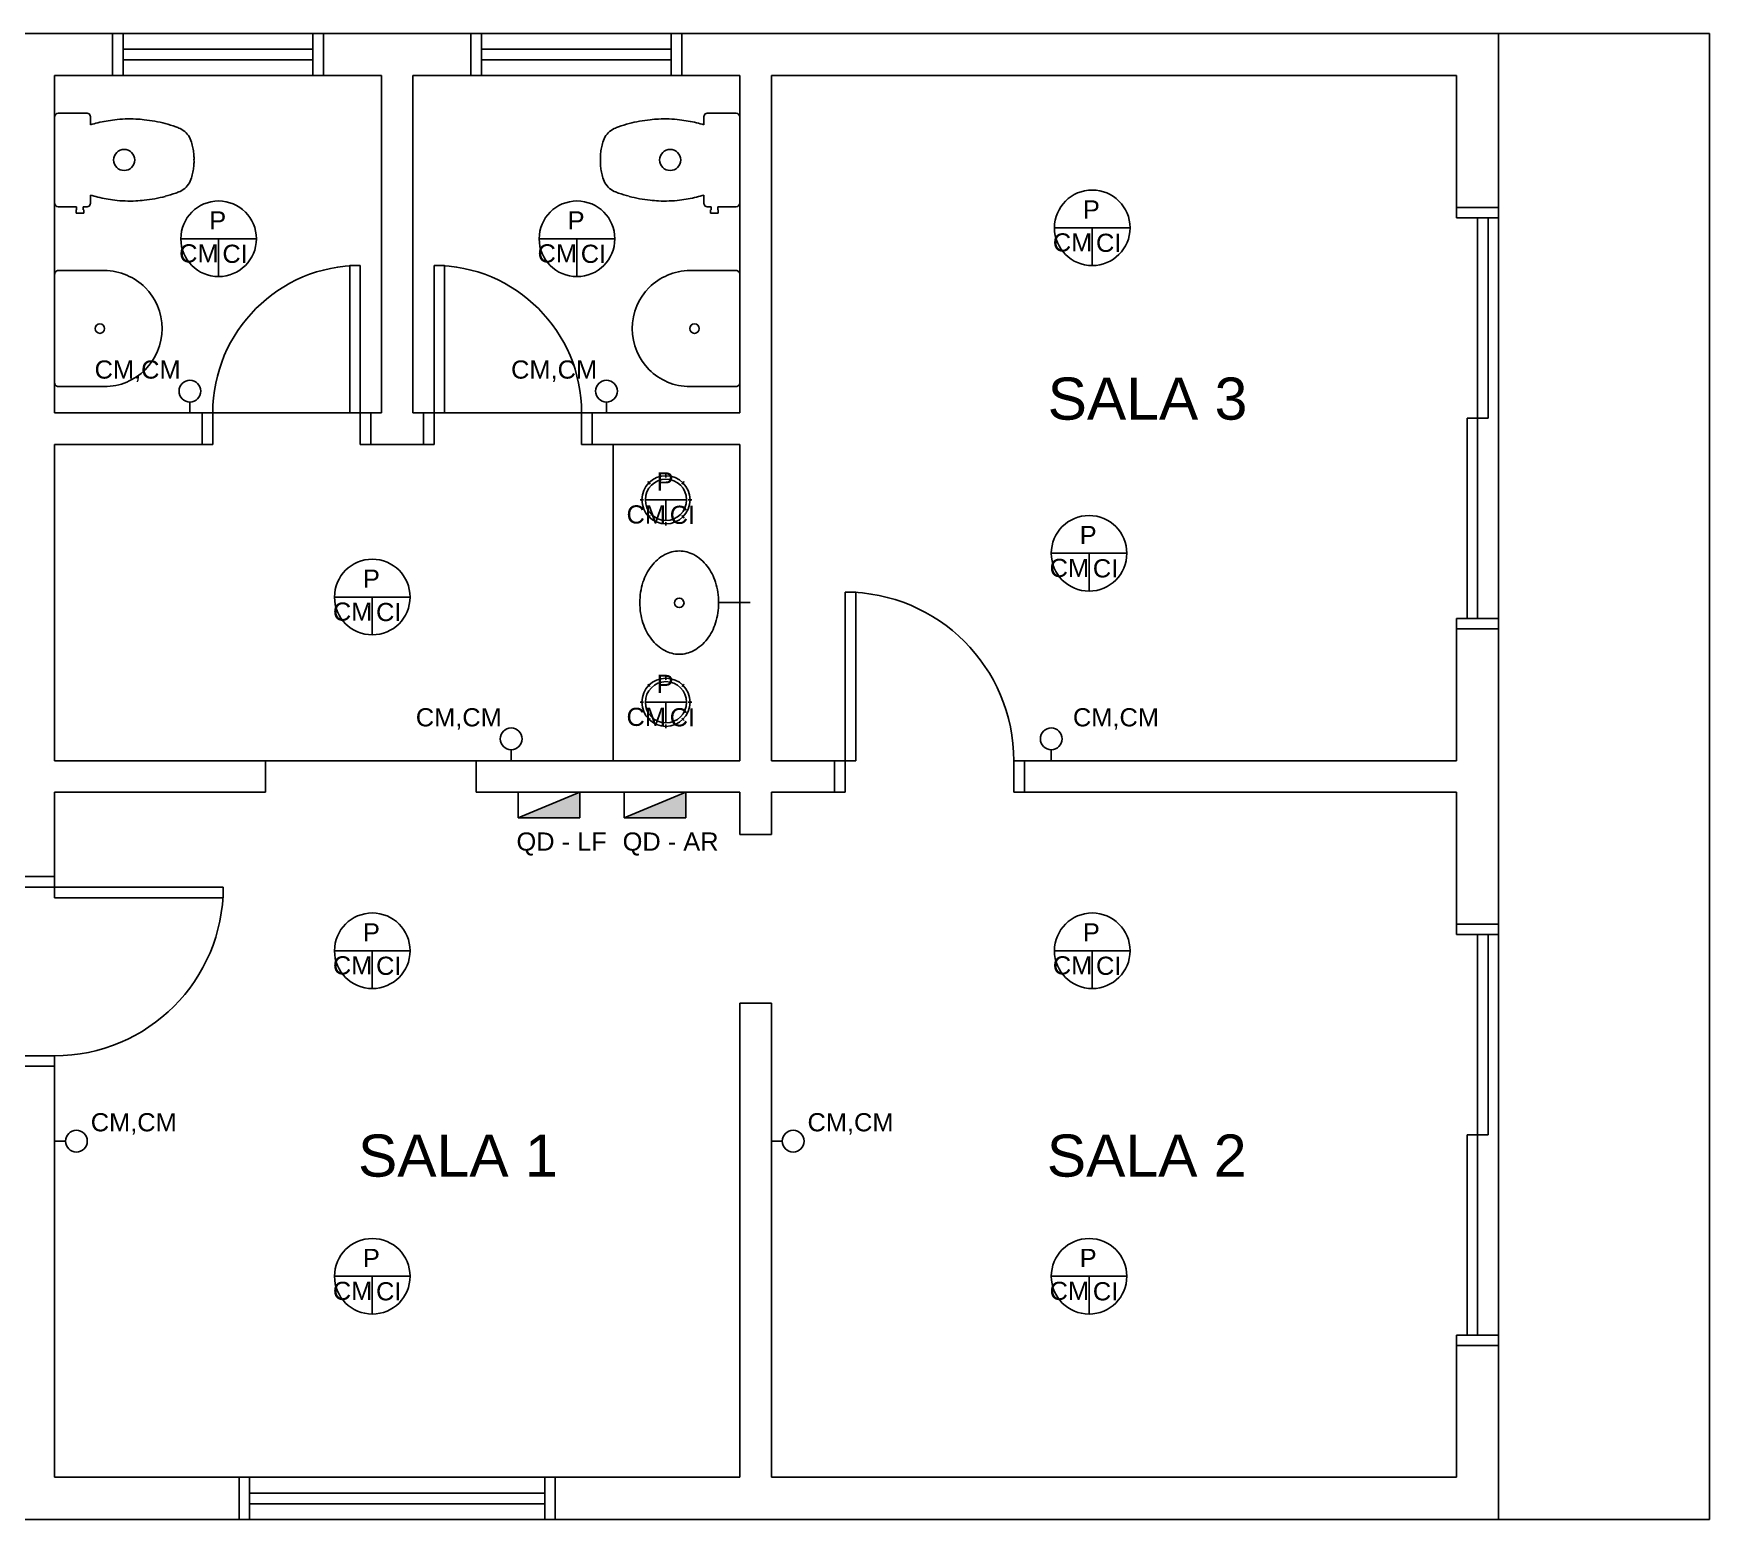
# Model space of a CAD drawing. Header units: millimetres. Extents: x 3257.7 to 3310.8, y 1679.5 to 1717.1.
# Drawn here: x 3272.05 to 3280, y 1694.09 to 1701.14 of the extents above; entities that cross this region are included whole.
import ezdxf
from ezdxf.enums import TextEntityAlignment as Align

# ---------------------------------------------------------------- set-up
doc = ezdxf.new("R2010")
doc.units = ezdxf.units.MM
for name, color, linetype in [('BLOCOS', 1, 'Continuous'), ('ELETRODUTO LUMINÁRIA', 3, 'Continuous'), ('PAREDE', 4, 'Continuous'), ('VISTA', 251, 'Continuous')]:
    doc.layers.add(name, color=color, linetype=linetype)
doc.layers.add('REDE ELETRICA', color=7, linetype='Continuous', lineweight=9)
doc.styles.add('GYN_Carimbo_Página', font='arial.ttf', dxfattribs={"height": 0.6})
doc.styles.add('GYN_Dispositivos', font='arial.ttf', dxfattribs={"height": 0.2})
doc.styles.get("Standard").update_dxf_attribs({"font": 'arial.ttf'})

# ---------------------------------------------------------------- blocks, each defined once
blk = doc.blocks.new('EP11')
for p, q in [((0, 0), (-0.2038, 0)), ((0.2038, 0), (0, 0)), ((-0.222, -0.017), (-0.222, -0.094)), ((0.222, -0.094), (0.222, -0.017)), ((-0.236, -0.102), (-0.252, -0.102)), ((-0.252, -0.102), (-0.252, -0.12)), ((-0.252, -0.12), (-0.252, -0.138)), ((-0.252, -0.138), (-0.236, -0.138)), ((-0.236, -0.1045), (-0.236, -0.102)), ((-0.222, -0.1045), (-0.236, -0.1045)), ((-0.236, -0.138), (-0.236, -0.1355)), ((-0.236, -0.1355), (-0.222, -0.1355)), ((-0.222, -0.094), (-0.222, -0.1045)), ((-0.222, -0.1355), (-0.222, -0.154)), ((0.222, -0.1045), (0.222, -0.094)), ((0.222, -0.1355), (0.222, -0.1045)), ((0.222, -0.154), (0.222, -0.1355)), ((-0.205, -0.17), (-0.167, -0.17)), ((0.167, -0.17), (0.205, -0.17))]:
    blk.add_line(p, q)
blk.add_circle((0, -0.33), 0.05)
for centre, radius, start, end in [((-0.2045, -0.0089), 0.00897, 85.42303, 105.45677), ((0.2045, -0.0089), 0.00897, 74.54323, 94.57697), ((-0.2031, -0.0189), 0.019, 101.6475, 174.25505), ((0.2031, -0.0189), 0.019, 5.74496, 78.3525), ((-0.2056, -0.1536), 0.0164, 181.29742, 255.07346), ((0.2056, -0.1536), 0.0164, 284.92654, 358.70258), ((-0.2052, -0.1494), 0.0206, 256.828, 270.41934), ((0.6405, -0.3892), 0.8375, 167.29454, 172.85298), ((-2.4257, 0.4243), 2.3356, 344.36932, 345.25903), ((2.4257, 0.4243), 2.3356, 194.74098, 195.63066), ((-0.6405, -0.3892), 0.8375, 7.14703, 12.70546), ((0.2052, -0.1494), 0.0206, 269.58066, 283.172), ((0.31, -0.3502), 0.5047, 172.5779, 178.27422), ((-0.31, -0.3502), 0.5047, 1.72578, 7.4221), ((0.1804, -0.3563), 0.3755, 176.75572, 184.39018), ((0.2095, -0.3749), 0.4036, 181.44098, 187.1373), ((-0.2095, -0.3749), 0.4036, 352.8627, 358.55902), ((-0.1804, -0.3563), 0.3755, 355.6098, 3.24429), ((0.8313, -0.3074), 1.029, 186.56387, 189.37535), ((0.6124, -0.3182), 0.8117, 191.14168, 194.76384), ((-0.6124, -0.3182), 0.8117, 345.23615, 348.85834), ((-0.8313, -0.3074), 1.029, 350.62463, 353.43613), ((0.3031, -0.405), 0.4905, 194.16469, 200.2822), ((-0.3031, -0.405), 0.4905, 339.7178, 345.83533), ((0.0748, -0.4995), 0.2437, 198.04471, 203.06738), ((-0.0575, -0.5506), 0.1022, 205.76828, 245.40099), ((0.0575, -0.5506), 0.1022, 294.599, 334.23172), ((-0.0748, -0.4995), 0.2437, 336.93262, 341.95529), ((-0.0329, -0.4836), 0.1734, 247.22383, 257.63348), ((-0.029, -0.5138), 0.1452, 253.58079, 258.81809), ((-0.0196, -0.4967), 0.1638, 256.74405, 266.20142), ((-0.0247, -0.624), 0.0366, 261.02801, 272.9556), ((-0.0089, -0.5294), 0.1319, 263.95276, 273.87707), ((0.0089, -0.5294), 0.1319, 266.12293, 276.04724), ((0.0247, -0.624), 0.0366, 267.0444, 278.97199), ((0.0196, -0.4967), 0.1638, 273.79858, 283.25595), ((0.029, -0.5138), 0.1452, 281.18192, 286.41922), ((0.0329, -0.4836), 0.1734, 282.36652, 292.77618)]:
    blk.add_arc(centre, radius, start, end)
blk = doc.blocks.new('EP09')
blk.add_lwpolyline([(-0.2572, 0, 0.414214), (-0.2752, -0.018), (-0.2752, -0.25), (-0.2737, -0.2636), (-0.2723, -0.2773), (-0.2694, -0.291), (-0.2665, -0.304), (-0.2629, -0.3169), (-0.2586, -0.3299), (-0.2536, -0.3422), (-0.2478, -0.3544), (-0.242, -0.3659), (-0.2356, -0.3775), (-0.2283, -0.389), (-0.2204, -0.3998), (-0.2125, -0.4099), (-0.2039, -0.42), (-0.1952, -0.4293), (-0.1952, -0.4293), (-0.1758, -0.4473), (-0.1542, -0.4632), (-0.1311, -0.4769), (-0.1073, -0.4884), (-0.0821, -0.4978), (-0.0555, -0.5042), (-0.0281, -0.5086), (0, -0.51), (0.0281, -0.5086), (0.0555, -0.5042), (0.0821, -0.4978), (0.1073, -0.4884), (0.1311, -0.4769), (0.1542, -0.4632), (0.1758, -0.4473), (0.1952, -0.4293), (0.1952, -0.4293), (0.2039, -0.42), (0.2125, -0.4099), (0.2204, -0.3998), (0.2283, -0.389), (0.2356, -0.3775), (0.242, -0.3659), (0.2478, -0.3544), (0.2536, -0.3422), (0.2586, -0.3299), (0.2629, -0.3169), (0.2665, -0.304), (0.2694, -0.291), (0.2723, -0.2773), (0.2737, -0.2636), (0.2752, -0.25), (0.2752, -0.018, 0.414214), (0.2572, 0)], format="xyb", close=True)
blk.add_circle((0, -0.2146), 0.0225)
blk = doc.blocks.new('EP14')
blk.add_line((0, 0.1), (0, -0.05))
blk.add_lwpolyline([(-0.245, 0.2869, 0.124977), (-0.2275, 0.2182, 0.105809), (-0.1732, 0.1548, 0.086634), (-0.0965, 0.1149, 0.076682), (0, 0.1, 0.076682), (0.0965, 0.1149, 0.086634), (0.1732, 0.1548, 0.105809), (0.2275, 0.2182, 0.124977), (0.245, 0.2869, 0.124977), (0.2275, 0.3557, 0.105809), (0.1732, 0.4191, 0.086634), (0.0965, 0.459, 0.076682), (0, 0.4739, 0.076682), (-0.0965, 0.459, 0.086634), (-0.1732, 0.4191, 0.105809), (-0.2275, 0.3557, 0.124977)], format="xyb", close=True)
blk.add_circle((0.0014, 0.2869), 0.0225)
blk = doc.blocks.new('*U163')
for p, q in [((-0.373, 0), (-0.416, 0)), ((0.373, 0), (-0.373, 0)), ((0, 0), (0, -0.373)), ((0.373, 0), (0.416, 0)), ((0, -0.373), (0, -0.416))]:
    blk.add_line(p, q)
blk.add_circle((0, 0), 0.416)
at = {"color": 7, "style": 'GYN_Dispositivos'}
blk.add_attdef('P', text='', height=0.2, dxfattribs=at).set_placement((0, 0.16), align=Align.BOTTOM_CENTER)
blk.add_attdef('CI', text='', height=0.2, dxfattribs=at).set_placement((-0.16, 0), align=Align.TOP_RIGHT)
blk.add_attdef('CM', text='', height=0.2, dxfattribs=at).set_placement((0.16, 0), align=Align.TOP_LEFT)
blk = doc.blocks.new('*U152')
blk.add_line((0, 0.12), (0, 0))
blk.add_circle((0, 0.24), 0.12)
at = {"layer": 'REDE ELETRICA', "style": 'GYN_Carimbo_Página'}
blk.add_attdef('COMANDO', text='', height=0.2, dxfattribs=at).set_placement((0, 0.542), align=Align.MIDDLE_CENTER)
blk = doc.blocks.new('Quadro terminal.')
blk.add_hatch(color=256).paths.add_polyline_path([(-0.34, 0.212), (0.34, -0.071), (0.34, 0.212)])
at = {"ltscale": 0.05}
for p, q in [((-0.34, -0.071), (-0.34, 0.212)), ((-0.34, 0.212), (0.34, 0.212)), ((-0.34, 0.212), (0.34, -0.071)), ((0.34, 0.212), (0.34, -0.071)), ((-0.34, -0.071), (0.34, -0.071))]:
    blk.add_line(p, q, dxfattribs=at)
at = {"layer": 'REDE ELETRICA', "style": 'GYN_Carimbo_Página'}
blk.add_attdef('CM', text='', height=0.2, rotation=360, dxfattribs=at).set_placement((-0.254, 0.238), align=Align.BOTTOM_LEFT)
blk = doc.blocks.new('*U178')
for p, q in [((-0.174, 0.174), (-0.201, 0.201)), ((0, 0.246), (0, 0.284)), ((0.174, 0.174), (0.201, 0.201)), ((-0.246, 0), (-0.284, 0)), ((0.227, 0), (-0.227, 0)), ((0, 0), (0, -0.227)), ((0.246, 0), (0.284, 0)), ((-0.174, -0.174), (-0.201, -0.201)), ((0.174, -0.174), (0.201, -0.201)), ((0, -0.246), (0, -0.284))]:
    blk.add_line(p, q)
for radius in [0.265, 0.227]:
    blk.add_circle((0, 0), radius)
at = {"color": 7, "style": 'GYN_Dispositivos'}
blk.add_attdef('P', text='', height=0.2, dxfattribs=at).set_placement((0, 0.16), align=Align.BOTTOM_CENTER)
blk.add_attdef('CI', text='', height=0.2, dxfattribs=at).set_placement((-0.16, 0), align=Align.TOP_RIGHT)
blk.add_attdef('CM', text='', height=0.2, dxfattribs=at).set_placement((0.16, 0), align=Align.TOP_LEFT)

msp = doc.modelspace()

# ---------------------------------------------------------------- linework, layer by layer
msp.add_line((3279.9991, 1694.1486), (3279.9991, 1701.0786))
for points in [[(3279.9991, 1701.1386), (3278.9991, 1701.1386)], [(3279.9991, 1701.0186), (3279.9991, 1701.1386)], [(3279.9991, 1697.7286), (3279.9991, 1697.8486)], [(3279.9991, 1694.0886), (3279.9991, 1694.2086)], [(3279.9991, 1694.0886), (3278.9991, 1694.0886)]]:
    msp.add_lwpolyline(points)
at = {"layer": 'BLOCOS'}
msp.add_line((3274.7991, 1699.1886), (3274.7991, 1697.6886), dxfattribs=at)
at = {"layer": 'PAREDE'}
for p, q in [((3271.4491, 1701.1386), (3272.4241, 1701.1386)), ((3272.1491, 1699.3386), (3272.1491, 1700.9386)), ((3273.6991, 1700.9386), (3273.6991, 1699.3386)), ((3273.8491, 1700.9386), (3273.8491, 1699.3386)), ((3275.3991, 1700.9386), (3275.3991, 1699.3386)), ((3275.5491, 1700.9386), (3278.7991, 1700.9386)), ((3275.5491, 1700.9386), (3275.5491, 1697.6886)), ((3272.1491, 1697.6886), (3272.1491, 1699.1886)), ((3275.3991, 1699.1886), (3275.3991, 1697.6886)), ((3275.3991, 1697.5386), (3275.3991, 1697.3386)), ((3275.5491, 1697.5386), (3275.5491, 1697.3386)), ((3275.3991, 1697.3386), (3275.5491, 1697.3386)), ((3275.3991, 1696.5386), (3275.3991, 1694.2886)), ((3275.3991, 1696.5386), (3275.5491, 1696.5386)), ((3275.5491, 1696.5386), (3275.5491, 1694.2886)), ((3272.1491, 1694.2886), (3273.0241, 1694.2886)), ((3273.0241, 1694.0886), (3273.0241, 1694.2886)), ((3274.5241, 1694.2886), (3275.3991, 1694.2886)), ((3274.5241, 1694.0886), (3274.5241, 1694.2886)), ((3278.7991, 1694.2886), (3275.5491, 1694.2886)), ((3268.3741, 1694.0886), (3273.0241, 1694.0886)), ((3274.5241, 1694.0886), (3278.9991, 1694.0886))]:
    msp.add_line(p, q, dxfattribs=at)
at = {"layer": 'PAREDE', "linetype": 'Continuous'}
for p, q in [((3272.4241, 1701.1386), (3272.4241, 1700.9386)), ((3273.4241, 1701.1386), (3274.1241, 1701.1386)), ((3273.4241, 1701.1386), (3273.4241, 1700.9386)), ((3274.1241, 1701.1386), (3274.1241, 1700.9386)), ((3275.1241, 1701.1386), (3278.9991, 1701.1386)), ((3275.1241, 1701.1386), (3275.1241, 1700.9386)), ((3278.9991, 1700.3136), (3278.9991, 1701.1386)), ((3272.1491, 1700.9386), (3272.4241, 1700.9386)), ((3273.4241, 1700.9386), (3273.6991, 1700.9386)), ((3273.8491, 1700.9386), (3274.1241, 1700.9386)), ((3275.1241, 1700.9386), (3275.3991, 1700.9386)), ((3278.7991, 1700.3136), (3278.7991, 1700.9386)), ((3278.7991, 1700.3136), (3278.9991, 1700.3136)), ((3272.1491, 1699.3386), (3272.8491, 1699.3386)), ((3272.8491, 1699.3386), (3272.8491, 1699.1886)), ((3273.6491, 1699.3386), (3273.6991, 1699.3386)), ((3273.6491, 1699.3386), (3273.6491, 1699.1886)), ((3273.8491, 1699.3386), (3273.8991, 1699.3386)), ((3273.8991, 1699.3386), (3273.8991, 1699.1886)), ((3274.6991, 1699.3386), (3275.3991, 1699.3386)), ((3274.6991, 1699.3386), (3274.6991, 1699.1886)), ((3272.1491, 1699.1886), (3272.8491, 1699.1886)), ((3273.6491, 1699.1886), (3273.8991, 1699.1886)), ((3274.6991, 1699.1886), (3275.3991, 1699.1886)), ((3278.7991, 1697.6886), (3278.7991, 1698.3136)), ((3278.7991, 1698.3136), (3278.9991, 1698.3136)), ((3278.9991, 1696.9136), (3278.9991, 1698.3136)), ((3272.1491, 1697.6886), (3273.1491, 1697.6886)), ((3273.1491, 1697.6886), (3273.1491, 1697.5386)), ((3274.1491, 1697.6886), (3275.3991, 1697.6886)), ((3274.1491, 1697.6886), (3274.1491, 1697.5386)), ((3275.5491, 1697.6886), (3275.8491, 1697.6886)), ((3275.8491, 1697.6886), (3275.8491, 1697.5386)), ((3276.7491, 1697.6886), (3278.7991, 1697.6886)), ((3276.7491, 1697.6886), (3276.7491, 1697.5386)), ((3272.1491, 1697.5386), (3273.1491, 1697.5386)), ((3272.1491, 1697.5386), (3272.1491, 1697.1386)), ((3274.1491, 1697.5386), (3275.3991, 1697.5386)), ((3275.5491, 1697.5386), (3275.8491, 1697.5386)), ((3276.7491, 1697.5386), (3278.7991, 1697.5386)), ((3278.7991, 1696.9136), (3278.7991, 1697.5386)), ((3272.1491, 1697.1386), (3271.9491, 1697.1386)), ((3278.7991, 1696.9136), (3278.9991, 1696.9136)), ((3272.1491, 1696.2386), (3271.9491, 1696.2386)), ((3272.1491, 1696.2386), (3272.1491, 1694.2886)), ((3278.7991, 1694.2886), (3278.7991, 1694.9136)), ((3278.7991, 1694.9136), (3278.9991, 1694.9136)), ((3278.9991, 1694.0886), (3278.9991, 1694.9136))]:
    msp.add_line(p, q, dxfattribs=at)
at = {"layer": 'VISTA', "linetype": 'Continuous'}
for p, q in [((3272.4241, 1701.1386), (3273.4241, 1701.1386)), ((3272.4741, 1701.1386), (3272.4741, 1700.9386)), ((3273.3741, 1701.1386), (3273.3741, 1700.9386)), ((3274.1241, 1701.1386), (3275.1241, 1701.1386)), ((3274.1741, 1701.1386), (3274.1741, 1700.9386)), ((3275.0741, 1701.1386), (3275.0741, 1700.9386)), ((3272.4741, 1701.0636), (3273.3741, 1701.0636)), ((3272.4741, 1701.0136), (3273.3741, 1701.0136)), ((3274.1741, 1701.0636), (3275.0741, 1701.0636)), ((3274.1741, 1701.0136), (3275.0741, 1701.0136)), ((3272.4241, 1700.9386), (3273.4241, 1700.9386)), ((3274.1241, 1700.9386), (3275.1241, 1700.9386)), ((3278.7991, 1700.3136), (3278.7991, 1700.2636)), ((3278.9991, 1700.3136), (3278.9991, 1700.2636)), ((3278.9991, 1698.3136), (3278.9991, 1700.3136)), ((3278.7991, 1700.2636), (3278.9991, 1700.2636)), ((3278.8991, 1698.3636), (3278.8991, 1700.2636)), ((3278.9491, 1699.3136), (3278.9491, 1700.2636)), ((3273.5991, 1700.0386), (3273.5491, 1700.0386)), ((3273.5491, 1699.3386), (3273.5491, 1700.0386)), ((3273.5991, 1699.3386), (3273.5991, 1700.0386)), ((3273.9491, 1699.3386), (3273.9491, 1700.0386)), ((3273.9491, 1700.0386), (3273.9991, 1700.0386)), ((3273.9991, 1699.3386), (3273.9991, 1700.0386)), ((3272.8491, 1699.3386), (3272.8991, 1699.3386)), ((3272.8491, 1699.3386), (3273.6491, 1699.3386)), ((3272.8991, 1699.3386), (3272.8991, 1699.1886)), ((3273.5991, 1699.3386), (3273.5491, 1699.3386)), ((3273.6491, 1699.3386), (3273.5991, 1699.3386)), ((3273.5991, 1699.3386), (3273.5991, 1699.1886)), ((3273.8991, 1699.3386), (3273.9491, 1699.3386)), ((3273.8991, 1699.3386), (3274.6991, 1699.3386)), ((3273.9491, 1699.3386), (3273.9491, 1699.1886)), ((3273.9491, 1699.3386), (3273.9991, 1699.3386)), ((3274.6991, 1699.3386), (3274.6491, 1699.3386)), ((3274.6491, 1699.3386), (3274.6491, 1699.1886)), ((3278.8491, 1698.3636), (3278.8491, 1699.3136)), ((3278.8491, 1699.3136), (3278.9491, 1699.3136)), ((3272.8491, 1699.1886), (3272.8991, 1699.1886)), ((3273.6491, 1699.1886), (3273.5991, 1699.1886)), ((3273.8991, 1699.1886), (3273.9491, 1699.1886)), ((3274.6991, 1699.1886), (3274.6491, 1699.1886)), ((3275.8991, 1697.6886), (3275.8991, 1698.4886)), ((3275.8991, 1698.4886), (3275.9491, 1698.4886)), ((3275.9491, 1697.6886), (3275.9491, 1698.4886)), ((3278.7991, 1698.3136), (3278.7991, 1698.3636)), ((3278.7991, 1698.3636), (3278.9991, 1698.3636)), ((3278.9991, 1698.3136), (3278.9991, 1698.3636)), ((3273.1491, 1697.6886), (3274.1491, 1697.6886)), ((3275.8491, 1697.6886), (3275.8991, 1697.6886)), ((3275.8991, 1697.6886), (3275.8991, 1697.5386)), ((3275.8991, 1697.6886), (3275.9491, 1697.6886)), ((3276.7491, 1697.6886), (3276.6991, 1697.6886)), ((3276.6991, 1697.6886), (3276.6991, 1697.5386)), ((3275.8491, 1697.5386), (3275.8991, 1697.5386)), ((3276.7491, 1697.5386), (3276.6991, 1697.5386)), ((3272.1491, 1697.1386), (3272.1491, 1697.0886)), ((3272.1491, 1697.0886), (3271.9491, 1697.0886)), ((3272.1491, 1697.0886), (3272.1491, 1697.0386)), ((3272.1491, 1697.0886), (3272.9491, 1697.0886)), ((3272.1491, 1697.0386), (3272.9491, 1697.0386)), ((3272.9491, 1697.0886), (3272.9491, 1697.0386)), ((3278.7991, 1696.9136), (3278.7991, 1696.8636)), ((3278.7991, 1696.8636), (3278.9991, 1696.8636)), ((3278.8991, 1694.9636), (3278.8991, 1696.8636)), ((3278.9491, 1695.9136), (3278.9491, 1696.8636)), ((3278.9991, 1696.9136), (3278.9991, 1696.8636)), ((3278.9991, 1694.9136), (3278.9991, 1696.9136)), ((3272.1491, 1696.2886), (3271.9491, 1696.2886)), ((3272.1491, 1696.2386), (3272.1491, 1696.2886)), ((3278.8491, 1694.9636), (3278.8491, 1695.9136)), ((3278.8491, 1695.9136), (3278.9491, 1695.9136)), ((3278.7991, 1694.9136), (3278.7991, 1694.9636)), ((3278.7991, 1694.9636), (3278.9991, 1694.9636)), ((3278.9991, 1694.9136), (3278.9991, 1694.9636))]:
    msp.add_line(p, q, dxfattribs=at)
at = {"layer": 'VISTA'}
for p, q in [((3273.0241, 1694.2886), (3274.5241, 1694.2886)), ((3273.0741, 1694.0886), (3273.0741, 1694.2886)), ((3274.4741, 1694.0886), (3274.4741, 1694.2886)), ((3273.0741, 1694.2136), (3274.4741, 1694.2136)), ((3273.0741, 1694.1636), (3274.4741, 1694.1636)), ((3273.0241, 1694.0886), (3274.5241, 1694.0886))]:
    msp.add_line(p, q, dxfattribs=at)
at = {"layer": 'VISTA', "linetype": 'Continuous'}
for centre, radius, start, end in [((3273.5991, 1699.3386), 0.7, 90, 180), ((3273.9491, 1699.3386), 0.7, 0, 90), ((3275.8991, 1697.6886), 0.8, 0, 90), ((3272.1491, 1697.0886), 0.8, 270, 0)]:
    msp.add_arc(centre, radius, start, end, dxfattribs=at)

# ---------------------------------------------------------------- block references
at = {"layer": 'BLOCOS', "linetype": 'Continuous', "rotation": 90}
for name, p in [('EP11', (3272.1491, 1700.5386)), ('EP09', (3272.1491, 1699.7386))]:
    msp.add_blockref(name, p, dxfattribs=at)
at = {"layer": 'BLOCOS', "linetype": 'Continuous', "xscale": -1, "rotation": 270}
for name, p in [('EP11', (3275.3991, 1700.5386)), ('EP09', (3275.3991, 1699.7386))]:
    msp.add_blockref(name, p, dxfattribs=at)
at = {"layer": 'BLOCOS', "xscale": -1, "rotation": 90}
msp.add_blockref('EP14', (3275.3991, 1698.4386), dxfattribs=at)
at = {"layer": 'ELETRODUTO LUMINÁRIA'}
ref = msp.add_blockref('*U163', (3277.0712, 1700.2168), dxfattribs=dict(at, xscale=-0.4310284338323022, yscale=0.4310284338323022, zscale=0.4310284338323022))
ref.add_attrib('P', 'P', dxfattribs={"layer": '0', "color": 7, "height": 0.0862, "style": 'GYN_Dispositivos'}).set_placement((3277.0671, 1700.2349), align=Align.BOTTOM_CENTER)
ref.add_attrib('CI', 'CI', dxfattribs={"layer": '0', "color": 7, "height": 0.08621, "style": 'GYN_Dispositivos'}).set_placement((3277.2095, 1700.1887), align=Align.TOP_RIGHT)
ref.add_attrib('CM', 'CM', dxfattribs={"layer": '0', "color": 7, "height": 0.08621, "style": 'GYN_Dispositivos'}).set_placement((3276.8841, 1700.1906), align=Align.TOP_LEFT)
ref = msp.add_blockref('*U163', (3272.9271, 1700.1647), dxfattribs=dict(at, xscale=-0.4310284338323022, yscale=0.4310284338323022, zscale=0.4310284338323022))
ref.add_attrib('P', 'P', dxfattribs={"layer": '0', "color": 7, "height": 0.0862, "style": 'GYN_Dispositivos'}).set_placement((3272.923, 1700.1829), align=Align.BOTTOM_CENTER)
ref.add_attrib('CI', 'CI', dxfattribs={"layer": '0', "color": 7, "height": 0.08621, "style": 'GYN_Dispositivos'}).set_placement((3273.0654, 1700.1366), align=Align.TOP_RIGHT)
ref.add_attrib('CM', 'CM', dxfattribs={"layer": '0', "color": 7, "height": 0.08621, "style": 'GYN_Dispositivos'}).set_placement((3272.7399, 1700.1386), align=Align.TOP_LEFT)
ref = msp.add_blockref('*U163', (3274.6271, 1700.1647), dxfattribs=dict(at, xscale=-0.4310284338323022, yscale=0.4310284338323022, zscale=0.4310284338323022))
ref.add_attrib('P', 'P', dxfattribs={"layer": '0', "color": 7, "height": 0.0862, "style": 'GYN_Dispositivos'}).set_placement((3274.623, 1700.1829), align=Align.BOTTOM_CENTER)
ref.add_attrib('CI', 'CI', dxfattribs={"layer": '0', "color": 7, "height": 0.08621, "style": 'GYN_Dispositivos'}).set_placement((3274.7654, 1700.1366), align=Align.TOP_RIGHT)
ref.add_attrib('CM', 'CM', dxfattribs={"layer": '0', "color": 7, "height": 0.08621, "style": 'GYN_Dispositivos'}).set_placement((3274.4399, 1700.1386), align=Align.TOP_LEFT)
ref = msp.add_blockref('*U152', (3272.7911, 1699.3386), dxfattribs=dict(at, xscale=-0.4310284338323022, yscale=0.4310284338323022, zscale=0.4310284338323022))
ref.add_attrib('COMANDO', 'CM,CM', dxfattribs={"layer": 'REDE ELETRICA', "height": 0.08621, "style": 'GYN_Carimbo_Página'}).set_placement((3272.5428, 1699.5444), align=Align.MIDDLE_CENTER)
ref = msp.add_blockref('*U152', (3274.7668, 1699.3386), dxfattribs=dict(at, xscale=-0.4310284338323022, yscale=0.4310284338323022, zscale=0.4310284338323022))
ref.add_attrib('COMANDO', 'CM,CM', dxfattribs={"layer": 'REDE ELETRICA', "height": 0.08621, "style": 'GYN_Carimbo_Página'}).set_placement((3274.5184, 1699.5444), align=Align.MIDDLE_CENTER)
ref = msp.add_blockref('*U178', (3275.0491, 1698.9263), dxfattribs=dict(at, xscale=-0.4310284338323022, yscale=0.4310284338323022, zscale=0.4310284338323022))
ref.add_attrib('P', 'P', dxfattribs={"layer": '0', "color": 7, "height": 0.0862, "style": 'GYN_Dispositivos'}).set_placement((3275.0451, 1698.9444), align=Align.BOTTOM_CENTER)
ref.add_attrib('CI', 'CI', dxfattribs={"layer": '0', "color": 7, "height": 0.08621, "style": 'GYN_Dispositivos'}).set_placement((3275.1874, 1698.8982), align=Align.TOP_RIGHT)
ref.add_attrib('CM', 'CM', dxfattribs={"layer": '0', "color": 7, "height": 0.08621, "style": 'GYN_Dispositivos'}).set_placement((3274.862, 1698.9001), align=Align.TOP_LEFT)
ref = msp.add_blockref('*U163', (3277.0561, 1698.6724), dxfattribs=dict(at, xscale=-0.4310284338323022, yscale=0.4310284338323022, zscale=0.4310284338323022))
ref.add_attrib('P', 'P', dxfattribs={"layer": '0', "color": 7, "height": 0.0862, "style": 'GYN_Dispositivos'}).set_placement((3277.052, 1698.6905), align=Align.BOTTOM_CENTER)
ref.add_attrib('CI', 'CI', dxfattribs={"layer": '0', "color": 7, "height": 0.08621, "style": 'GYN_Dispositivos'}).set_placement((3277.1944, 1698.6443), align=Align.TOP_RIGHT)
ref.add_attrib('CM', 'CM', dxfattribs={"layer": '0', "color": 7, "height": 0.08621, "style": 'GYN_Dispositivos'}).set_placement((3276.869, 1698.6462), align=Align.TOP_LEFT)
ref = msp.add_blockref('*U163', (3273.6561, 1698.4651), dxfattribs=dict(at, xscale=-0.4310284338323022, yscale=0.4310284338323022, zscale=0.4310284338323022))
ref.add_attrib('P', 'P', dxfattribs={"layer": '0', "color": 7, "height": 0.0862, "style": 'GYN_Dispositivos'}).set_placement((3273.652, 1698.4832), align=Align.BOTTOM_CENTER)
ref.add_attrib('CI', 'CI', dxfattribs={"layer": '0', "color": 7, "height": 0.08621, "style": 'GYN_Dispositivos'}).set_placement((3273.7944, 1698.437), align=Align.TOP_RIGHT)
ref.add_attrib('CM', 'CM', dxfattribs={"layer": '0', "color": 7, "height": 0.08621, "style": 'GYN_Dispositivos'}).set_placement((3273.469, 1698.4389), align=Align.TOP_LEFT)
ref = msp.add_blockref('*U178', (3275.0491, 1697.9658), dxfattribs=dict(at, xscale=-0.4310284338323022, yscale=0.4310284338323022, zscale=0.4310284338323022))
ref.add_attrib('P', 'P', dxfattribs={"layer": '0', "color": 7, "height": 0.0862, "style": 'GYN_Dispositivos'}).set_placement((3275.0451, 1697.984), align=Align.BOTTOM_CENTER)
ref.add_attrib('CI', 'CI', dxfattribs={"layer": '0', "color": 7, "height": 0.08621, "style": 'GYN_Dispositivos'}).set_placement((3275.1874, 1697.9377), align=Align.TOP_RIGHT)
ref.add_attrib('CM', 'CM', dxfattribs={"layer": '0', "color": 7, "height": 0.08621, "style": 'GYN_Dispositivos'}).set_placement((3274.862, 1697.9397), align=Align.TOP_LEFT)
ref = msp.add_blockref('*U152', (3274.3147, 1697.6886), dxfattribs=dict(at, xscale=-0.4310284338323022, yscale=0.4310284338323022, zscale=0.4310284338323022))
ref.add_attrib('COMANDO', 'CM,CM', dxfattribs={"layer": 'REDE ELETRICA', "height": 0.08621, "style": 'GYN_Carimbo_Página'}).set_placement((3274.0664, 1697.8944), align=Align.MIDDLE_CENTER)
ref = msp.add_blockref('*U152', (3276.8769, 1697.6886), dxfattribs=dict(at, xscale=-0.4310284338323022, yscale=0.4310284338323022, zscale=0.4310284338323022))
ref.add_attrib('COMANDO', 'CM,CM', dxfattribs={"layer": 'REDE ELETRICA', "height": 0.08621, "style": 'GYN_Carimbo_Página'}).set_placement((3277.1836, 1697.8944), align=Align.MIDDLE_CENTER)
ref = msp.add_blockref('Quadro terminal.', (3274.4939, 1697.5082), dxfattribs=dict(at, xscale=-0.4310284338323022, yscale=0.4310284338323022, zscale=0.4310284338323022, rotation=180))
ref.add_attrib('CM', 'QD - LF', dxfattribs={"layer": 'REDE ELETRICA', "height": 0.08621, "style": 'GYN_Carimbo_Página'}).set_placement((3274.3401, 1697.236), align=Align.BOTTOM_LEFT)
ref = msp.add_blockref('Quadro terminal.', (3274.9974, 1697.5082), dxfattribs=dict(at, xscale=-0.4310284338323022, yscale=0.4310284338323022, zscale=0.4310284338323022, rotation=180))
ref.add_attrib('CM', 'QD - AR', dxfattribs={"layer": 'REDE ELETRICA', "height": 0.08621, "style": 'GYN_Carimbo_Página'}).set_placement((3274.8437, 1697.236), align=Align.BOTTOM_LEFT)
ref = msp.add_blockref('*U163', (3273.6561, 1696.7868), dxfattribs=dict(at, xscale=-0.4310284338323022, yscale=0.4310284338323022, zscale=0.4310284338323022))
ref.add_attrib('P', 'P', dxfattribs={"layer": '0', "color": 7, "height": 0.0862, "style": 'GYN_Dispositivos'}).set_placement((3273.652, 1696.805), align=Align.BOTTOM_CENTER)
ref.add_attrib('CI', 'CI', dxfattribs={"layer": '0', "color": 7, "height": 0.08621, "style": 'GYN_Dispositivos'}).set_placement((3273.7944, 1696.7587), align=Align.TOP_RIGHT)
ref.add_attrib('CM', 'CM', dxfattribs={"layer": '0', "color": 7, "height": 0.08621, "style": 'GYN_Dispositivos'}).set_placement((3273.469, 1696.7607), align=Align.TOP_LEFT)
ref = msp.add_blockref('*U163', (3277.0712, 1696.7868), dxfattribs=dict(at, xscale=-0.4310284338323022, yscale=0.4310284338323022, zscale=0.4310284338323022))
ref.add_attrib('P', 'P', dxfattribs={"layer": '0', "color": 7, "height": 0.0862, "style": 'GYN_Dispositivos'}).set_placement((3277.0671, 1696.805), align=Align.BOTTOM_CENTER)
ref.add_attrib('CI', 'CI', dxfattribs={"layer": '0', "color": 7, "height": 0.08621, "style": 'GYN_Dispositivos'}).set_placement((3277.2095, 1696.7587), align=Align.TOP_RIGHT)
ref.add_attrib('CM', 'CM', dxfattribs={"layer": '0', "color": 7, "height": 0.08621, "style": 'GYN_Dispositivos'}).set_placement((3276.8841, 1696.7607), align=Align.TOP_LEFT)
ref = msp.add_blockref('*U152', (3272.1491, 1695.8836), dxfattribs=dict(at, xscale=-0.4310284338323022, yscale=0.4310284338323022, zscale=0.4310284338323022, rotation=270))
ref.add_attrib('COMANDO', 'CM,CM', dxfattribs={"layer": 'REDE ELETRICA', "height": 0.08621, "style": 'GYN_Carimbo_Página'}).set_placement((3272.5245, 1695.9732), align=Align.MIDDLE_CENTER)
ref = msp.add_blockref('*U152', (3275.5491, 1695.8836), dxfattribs=dict(at, xscale=-0.4310284338323022, yscale=0.4310284338323022, zscale=0.4310284338323022, rotation=270))
ref.add_attrib('COMANDO', 'CM,CM', dxfattribs={"layer": 'REDE ELETRICA', "height": 0.08621, "style": 'GYN_Carimbo_Página'}).set_placement((3275.9245, 1695.9732), align=Align.MIDDLE_CENTER)
ref = msp.add_blockref('*U163', (3273.6561, 1695.2424), dxfattribs=dict(at, xscale=-0.4310284338323022, yscale=0.4310284338323022, zscale=0.4310284338323022))
ref.add_attrib('P', 'P', dxfattribs={"layer": '0', "color": 7, "height": 0.0862, "style": 'GYN_Dispositivos'}).set_placement((3273.652, 1695.2606), align=Align.BOTTOM_CENTER)
ref.add_attrib('CI', 'CI', dxfattribs={"layer": '0', "color": 7, "height": 0.08621, "style": 'GYN_Dispositivos'}).set_placement((3273.7944, 1695.2143), align=Align.TOP_RIGHT)
ref.add_attrib('CM', 'CM', dxfattribs={"layer": '0', "color": 7, "height": 0.08621, "style": 'GYN_Dispositivos'}).set_placement((3273.469, 1695.2163), align=Align.TOP_LEFT)
ref = msp.add_blockref('*U163', (3277.0561, 1695.2424), dxfattribs=dict(at, xscale=-0.4310284338323022, yscale=0.4310284338323022, zscale=0.4310284338323022))
ref.add_attrib('P', 'P', dxfattribs={"layer": '0', "color": 7, "height": 0.0862, "style": 'GYN_Dispositivos'}).set_placement((3277.052, 1695.2606), align=Align.BOTTOM_CENTER)
ref.add_attrib('CI', 'CI', dxfattribs={"layer": '0', "color": 7, "height": 0.08621, "style": 'GYN_Dispositivos'}).set_placement((3277.1944, 1695.2143), align=Align.TOP_RIGHT)
ref.add_attrib('CM', 'CM', dxfattribs={"layer": '0', "color": 7, "height": 0.08621, "style": 'GYN_Dispositivos'}).set_placement((3276.869, 1695.2163), align=Align.TOP_LEFT)

# ---------------------------------------------------------------- texts
for s, p in [('SALA 3', (3276.8597, 1699.3065)), ('SALA 1', (3273.5884, 1695.7151)), ('SALA 2', (3276.8559, 1695.7151))]:
    msp.add_text(s, height=0.2).set_placement(p)

doc.saveas('drawing.dxf')
